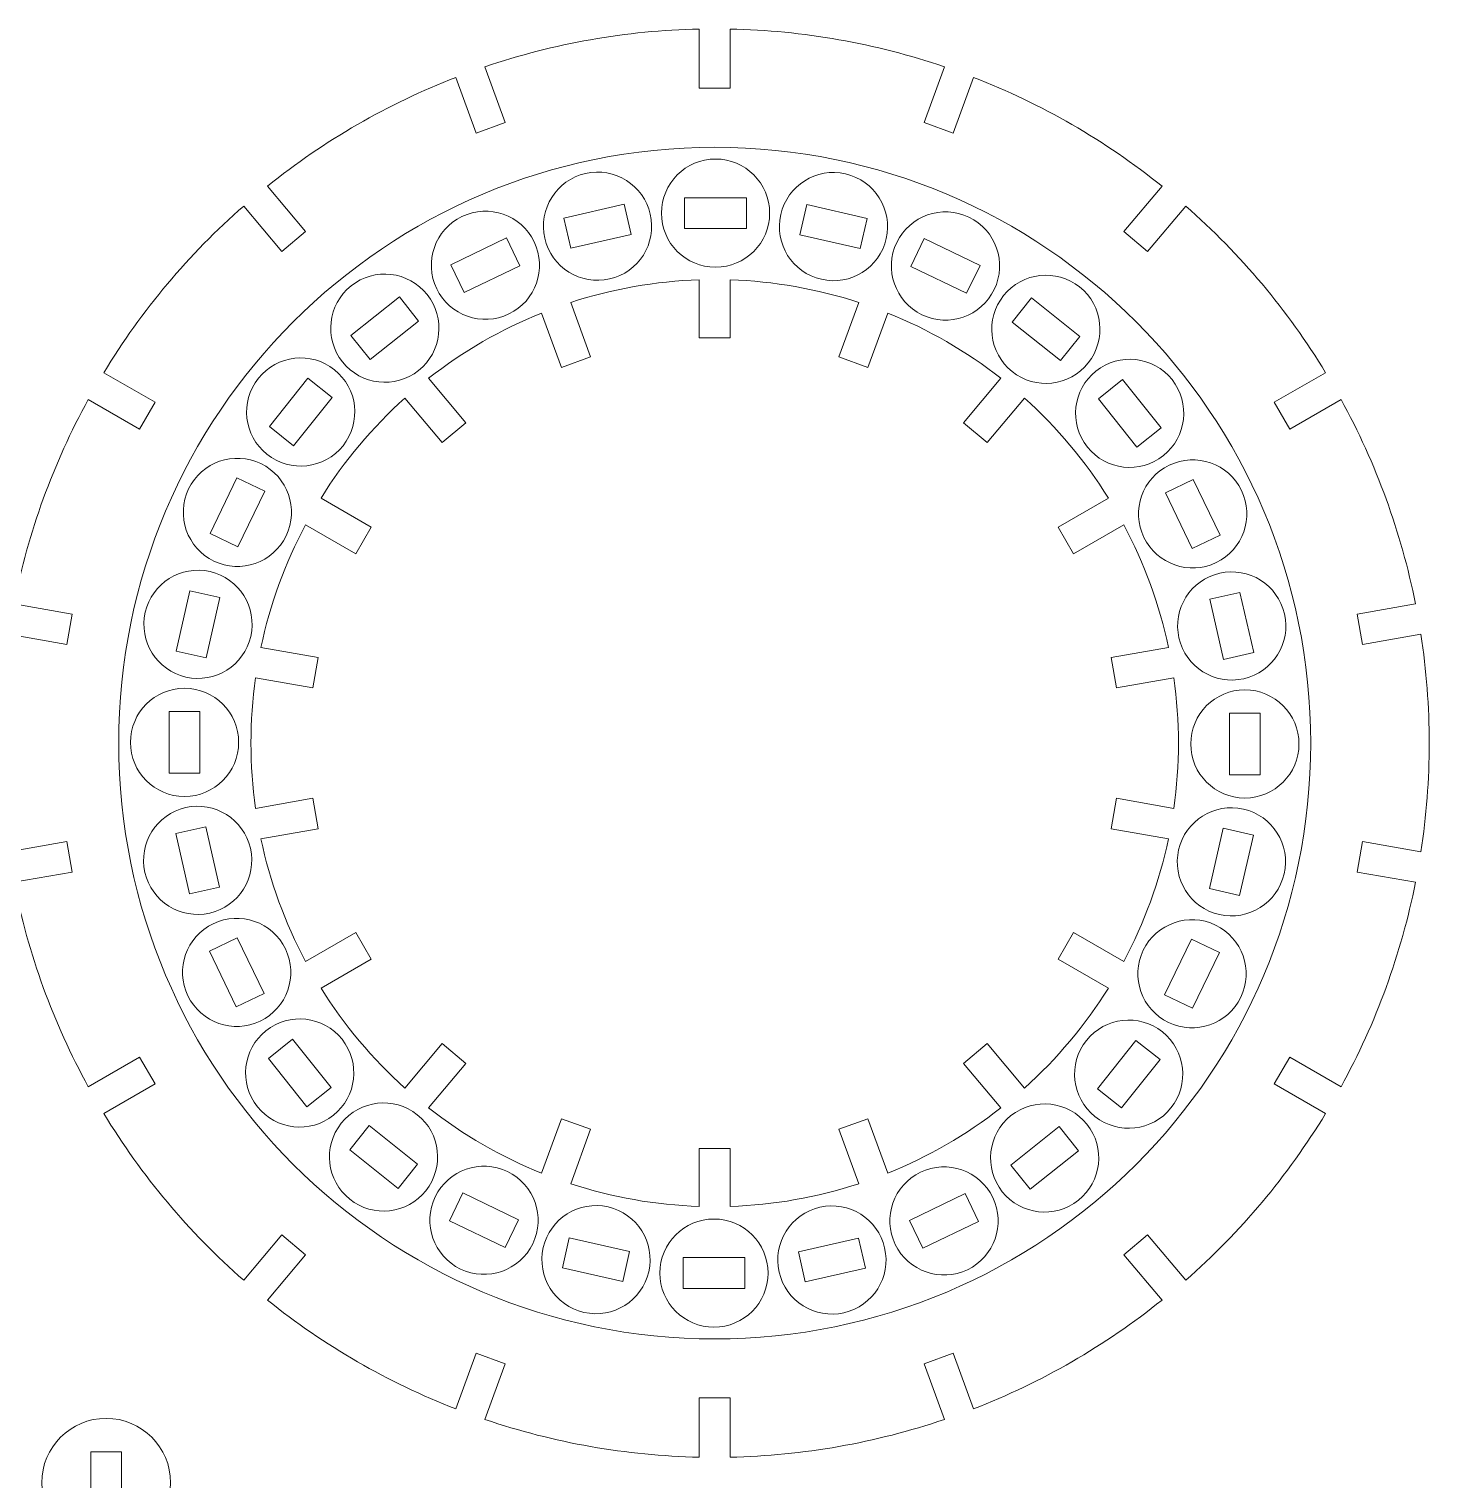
# Model space of a CAD drawing. Header units: millimetres. Extents: x -300 to 301, y -200 to 200.
# Drawn here: x 164.5 to 300.7, y 58.9 to 199.8 of the extents above; entities that cross this region are included whole.
import ezdxf

# ---------------------------------------------------------------- set-up
doc = ezdxf.new("R2010")
doc.units = ezdxf.units.MM
doc.header["$MEASUREMENT"] = 0
doc.layers.add('Camada 1', color=7, linetype='Continuous')

msp = doc.modelspace()

# ---------------------------------------------------------------- linework, layer by layer
at = {"layer": 'Camada 1', "lineweight": 20}
for points, knots in [([(229.5508, 193.9984), (229.5508, 193.9984), (229.5508, 199.75), (229.5508, 199.75), (229.5508, 199.75), (222.4716, 199.5968), (215.4576, 198.36), (208.7529, 196.0828), (208.7529, 196.0828), (208.7529, 196.0828), (210.7201, 190.678), (210.7201, 190.678), (210.7201, 190.678), (210.7201, 190.678), (207.901, 189.6519), (207.901, 189.6519), (207.901, 189.6519), (207.901, 189.6519), (205.9338, 195.0567), (205.9338, 195.0567), (205.9338, 195.0567), (199.3339, 192.4915), (193.1659, 188.9304), (187.6445, 184.4973), (187.6445, 184.4973), (187.6445, 184.4973), (191.3415, 180.0913), (191.3415, 180.0913), (191.3415, 180.0913), (191.3415, 180.0913), (189.0434, 178.163), (189.0434, 178.163), (189.0434, 178.163), (189.0434, 178.163), (185.3463, 182.569), (185.3463, 182.569), (185.3463, 182.569), (180.0218, 177.9012), (175.4438, 172.4453), (171.7715, 166.3911), (171.7715, 166.3911), (171.7715, 166.3911), (176.7525, 163.5153), (176.7525, 163.5153), (176.7525, 163.5153), (176.7525, 163.5153), (175.2525, 160.9172), (175.2525, 160.9172), (175.2525, 160.9172), (175.2525, 160.9172), (170.2715, 163.793), (170.2715, 163.793), (170.2715, 163.793), (166.8645, 157.5856), (164.4286, 150.893), (163.0484, 143.9479), (163.0484, 143.9479), (163.0484, 143.9479), (168.7127, 142.9491), (168.7127, 142.9491), (168.7127, 142.9491), (168.7127, 142.9491), (168.1917, 139.9947), (168.1917, 139.9947), (168.1917, 139.9947), (168.1917, 139.9947), (162.5275, 140.9935), (162.5275, 140.9935), (162.5275, 140.9935), (161.4491, 133.9952), (161.4491, 126.873), (162.5275, 119.8747), (162.5275, 119.8747), (162.5275, 119.8747), (168.1917, 120.8735), (168.1917, 120.8735), (168.1917, 120.8735), (168.1917, 120.8735), (168.7127, 117.9191), (168.7127, 117.9191), (168.7127, 117.9191), (168.7127, 117.9191), (163.0484, 116.9203), (163.0484, 116.9203), (163.0484, 116.9203), (164.4286, 109.9752), (166.8645, 103.2826), (170.2715, 97.0752), (170.2715, 97.0752), (170.2715, 97.0752), (175.2525, 99.951), (175.2525, 99.951), (175.2525, 99.951), (175.2525, 99.951), (176.7525, 97.3529), (176.7525, 97.3529), (176.7525, 97.3529), (176.7525, 97.3529), (171.7715, 94.4771), (171.7715, 94.4771), (171.7715, 94.4771), (175.4438, 88.4229), (180.0218, 82.967), (185.3463, 78.2992), (185.3463, 78.2992), (185.3463, 78.2992), (189.0434, 82.7052), (189.0434, 82.7052), (189.0434, 82.7052), (189.0434, 82.7052), (191.3415, 80.7769), (191.3415, 80.7769), (191.3415, 80.7769), (191.3415, 80.7769), (187.6445, 76.3709), (187.6445, 76.3709), (187.6445, 76.3709), (193.1659, 71.9378), (199.3339, 68.3767), (205.9338, 65.8115), (205.9338, 65.8115), (205.9338, 65.8115), (207.901, 71.2163), (207.901, 71.2163), (207.901, 71.2163), (207.901, 71.2163), (210.7201, 70.1902), (210.7201, 70.1902), (210.7201, 70.1902), (210.7201, 70.1902), (208.7529, 64.7854), (208.7529, 64.7854), (208.7529, 64.7854), (215.4576, 62.5082), (222.4716, 61.2714), (229.5508, 61.1182), (229.5508, 61.1182), (229.5508, 61.1182), (229.5508, 66.8698), (229.5508, 66.8698), (229.5508, 66.8698), (229.5508, 66.8698), (232.5508, 66.8698), (232.5508, 66.8698), (232.5508, 66.8698), (232.5508, 66.8698), (232.5508, 61.1182), (232.5508, 61.1182), (232.5508, 61.1182), (239.63, 61.2714), (246.644, 62.5082), (253.3487, 64.7854), (253.3487, 64.7854), (253.3487, 64.7854), (251.3815, 70.1902), (251.3815, 70.1902), (251.3815, 70.1902), (251.3815, 70.1902), (254.2006, 71.2163), (254.2006, 71.2163), (254.2006, 71.2163), (254.2006, 71.2163), (256.1678, 65.8115), (256.1678, 65.8115), (256.1678, 65.8115), (262.7677, 68.3767), (268.9357, 71.9378), (274.4571, 76.3709), (274.4571, 76.3709), (274.4571, 76.3709), (270.7601, 80.7769), (270.7601, 80.7769), (270.7601, 80.7769), (270.7601, 80.7769), (273.0582, 82.7052), (273.0582, 82.7052), (273.0582, 82.7052), (273.0582, 82.7052), (276.7553, 78.2992), (276.7553, 78.2992), (276.7553, 78.2992), (282.0798, 82.967), (286.6578, 88.4229), (290.3301, 94.4771), (290.3301, 94.4771), (290.3301, 94.4771), (285.3491, 97.3529), (285.3491, 97.3529), (285.3491, 97.3529), (285.3491, 97.3529), (286.8491, 99.951), (286.8491, 99.951), (286.8491, 99.951), (286.8491, 99.951), (291.8301, 97.0752), (291.8301, 97.0752), (291.8301, 97.0752), (295.2371, 103.2826), (297.673, 109.9752), (299.0532, 116.9203), (299.0532, 116.9203), (299.0532, 116.9203), (293.3889, 117.9191), (293.3889, 117.9191), (293.3889, 117.9191), (293.3889, 117.9191), (293.9099, 120.8735), (293.9099, 120.8735), (293.9099, 120.8735), (293.9099, 120.8735), (299.5741, 119.8747), (299.5741, 119.8747), (299.5741, 119.8747), (300.6525, 126.873), (300.6525, 133.9952), (299.5741, 140.9935), (299.5741, 140.9935), (299.5741, 140.9935), (293.9099, 139.9947), (293.9099, 139.9947), (293.9099, 139.9947), (293.9099, 139.9947), (293.3889, 142.9491), (293.3889, 142.9491), (293.3889, 142.9491), (293.3889, 142.9491), (299.0532, 143.9479), (299.0532, 143.9479), (299.0532, 143.9479), (297.673, 150.893), (295.2371, 157.5856), (291.8301, 163.793), (291.8301, 163.793), (291.8301, 163.793), (286.8491, 160.9172), (286.8491, 160.9172), (286.8491, 160.9172), (286.8491, 160.9172), (285.3491, 163.5153), (285.3491, 163.5153), (285.3491, 163.5153), (285.3491, 163.5153), (290.3301, 166.3911), (290.3301, 166.3911), (290.3301, 166.3911), (286.6578, 172.4453), (282.0798, 177.9012), (276.7553, 182.569), (276.7553, 182.569), (276.7553, 182.569), (273.0582, 178.163), (273.0582, 178.163), (273.0582, 178.163), (273.0582, 178.163), (270.7601, 180.0913), (270.7601, 180.0913), (270.7601, 180.0913), (270.7601, 180.0913), (274.4571, 184.4973), (274.4571, 184.4973), (274.4571, 184.4973), (268.9357, 188.9304), (262.7677, 192.4915), (256.1678, 195.0567), (256.1678, 195.0567), (256.1678, 195.0567), (254.2006, 189.6519), (254.2006, 189.6519), (254.2006, 189.6519), (254.2006, 189.6519), (251.3815, 190.678), (251.3815, 190.678), (251.3815, 190.678), (251.3815, 190.678), (253.3487, 196.0828), (253.3487, 196.0828), (253.3487, 196.0828), (246.644, 198.36), (239.63, 199.5968), (232.5508, 199.75), (232.5508, 199.75), (232.5508, 199.75), (232.5508, 193.9984), (232.5508, 193.9984), (232.5508, 193.9984), (232.5508, 193.9984), (229.5508, 193.9984), (229.5508, 193.9984)], [0, 0, 0, 0, 0.01369863, 0.01369863, 0.01369863, 0.01369863, 0.02739726, 0.02739726, 0.02739726, 0.02739726, 0.04109589, 0.04109589, 0.04109589, 0.04109589, 0.05479452, 0.05479452, 0.05479452, 0.05479452, 0.06849315, 0.06849315, 0.06849315, 0.06849315, 0.08219178, 0.08219178, 0.08219178, 0.08219178, 0.09589041, 0.09589041, 0.09589041, 0.09589041, 0.10958904, 0.10958904, 0.10958904, 0.10958904, 0.12328767, 0.12328767, 0.12328767, 0.12328767, 0.1369863, 0.1369863, 0.1369863, 0.1369863, 0.15068493, 0.15068493, 0.15068493, 0.15068493, 0.16438356, 0.16438356, 0.16438356, 0.16438356, 0.17808219, 0.17808219, 0.17808219, 0.17808219, 0.19178082, 0.19178082, 0.19178082, 0.19178082, 0.20547945, 0.20547945, 0.20547945, 0.20547945, 0.21917808, 0.21917808, 0.21917808, 0.21917808, 0.23287671, 0.23287671, 0.23287671, 0.23287671, 0.24657534, 0.24657534, 0.24657534, 0.24657534, 0.26027397, 0.26027397, 0.26027397, 0.26027397, 0.2739726, 0.2739726, 0.2739726, 0.2739726, 0.28767123, 0.28767123, 0.28767123, 0.28767123, 0.30136986, 0.30136986, 0.30136986, 0.30136986, 0.31506849, 0.31506849, 0.31506849, 0.31506849, 0.32876712, 0.32876712, 0.32876712, 0.32876712, 0.34246575, 0.34246575, 0.34246575, 0.34246575, 0.35616438, 0.35616438, 0.35616438, 0.35616438, 0.36986301, 0.36986301, 0.36986301, 0.36986301, 0.38356164, 0.38356164, 0.38356164, 0.38356164, 0.39726027, 0.39726027, 0.39726027, 0.39726027, 0.4109589, 0.4109589, 0.4109589, 0.4109589, 0.42465753, 0.42465753, 0.42465753, 0.42465753, 0.43835616, 0.43835616, 0.43835616, 0.43835616, 0.45205479, 0.45205479, 0.45205479, 0.45205479, 0.46575342, 0.46575342, 0.46575342, 0.46575342, 0.47945205, 0.47945205, 0.47945205, 0.47945205, 0.49315068, 0.49315068, 0.49315068, 0.49315068, 0.50684932, 0.50684932, 0.50684932, 0.50684932, 0.52054795, 0.52054795, 0.52054795, 0.52054795, 0.53424658, 0.53424658, 0.53424658, 0.53424658, 0.54794521, 0.54794521, 0.54794521, 0.54794521, 0.56164384, 0.56164384, 0.56164384, 0.56164384, 0.57534247, 0.57534247, 0.57534247, 0.57534247, 0.5890411, 0.5890411, 0.5890411, 0.5890411, 0.60273973, 0.60273973, 0.60273973, 0.60273973, 0.61643836, 0.61643836, 0.61643836, 0.61643836, 0.63013699, 0.63013699, 0.63013699, 0.63013699, 0.64383562, 0.64383562, 0.64383562, 0.64383562, 0.65753425, 0.65753425, 0.65753425, 0.65753425, 0.67123288, 0.67123288, 0.67123288, 0.67123288, 0.68493151, 0.68493151, 0.68493151, 0.68493151, 0.69863014, 0.69863014, 0.69863014, 0.69863014, 0.71232877, 0.71232877, 0.71232877, 0.71232877, 0.7260274, 0.7260274, 0.7260274, 0.7260274, 0.73972603, 0.73972603, 0.73972603, 0.73972603, 0.75342466, 0.75342466, 0.75342466, 0.75342466, 0.76712329, 0.76712329, 0.76712329, 0.76712329, 0.78082192, 0.78082192, 0.78082192, 0.78082192, 0.79452055, 0.79452055, 0.79452055, 0.79452055, 0.80821918, 0.80821918, 0.80821918, 0.80821918, 0.82191781, 0.82191781, 0.82191781, 0.82191781, 0.83561644, 0.83561644, 0.83561644, 0.83561644, 0.84931507, 0.84931507, 0.84931507, 0.84931507, 0.8630137, 0.8630137, 0.8630137, 0.8630137, 0.87671233, 0.87671233, 0.87671233, 0.87671233, 0.89041096, 0.89041096, 0.89041096, 0.89041096, 0.90410959, 0.90410959, 0.90410959, 0.90410959, 0.91780822, 0.91780822, 0.91780822, 0.91780822, 0.93150685, 0.93150685, 0.93150685, 0.93150685, 0.94520548, 0.94520548, 0.94520548, 0.94520548, 0.95890411, 0.95890411, 0.95890411, 0.95890411, 0.97260274, 0.97260274, 0.97260274, 0.97260274, 1, 1, 1, 1]), ([(173.2187, 130.4343), (173.2188, 162.3741), (199.1112, 188.2663), (231.051, 188.2662), (231.051, 188.2662), (262.9907, 188.2661), (288.883, 162.3738), (288.8829, 130.434), (288.8829, 130.434), (288.8829, 98.4943), (262.9906, 72.602), (231.0505, 72.602), (231.0505, 72.602), (199.1107, 72.6022), (173.2186, 98.4946), (173.2187, 130.4343)], [0, 0, 0, 0, 0.2, 0.2, 0.2, 0.2, 0.4, 0.4, 0.4, 0.4, 0.6, 0.6, 0.6, 0.6, 1, 1, 1, 1]), ([(220.8505, 175.4888), (218.0236, 174.8443), (215.2093, 176.6136), (214.5649, 179.4405), (214.5649, 179.4405), (213.9204, 182.2674), (215.6898, 185.0816), (218.5166, 185.7261), (218.5166, 185.7261), (221.3435, 186.3705), (224.1578, 184.6012), (224.8022, 181.7743), (224.8022, 181.7743), (225.4467, 178.9475), (223.6773, 176.1332), (220.8505, 175.4888)], [0, 0, 0, 0, 0.2, 0.2, 0.2, 0.2, 0.4, 0.4, 0.4, 0.4, 0.6, 0.6, 0.6, 0.6, 1, 1, 1, 1]), ([(231.1313, 176.6289), (228.2319, 176.6296), (225.8818, 178.9808), (225.8825, 181.8802), (225.8825, 181.8802), (225.8833, 184.7796), (228.2344, 187.1296), (231.1338, 187.1289), (231.1338, 187.1289), (234.0332, 187.1282), (236.3833, 184.777), (236.3825, 181.8776), (236.3825, 181.8776), (236.3818, 178.9782), (234.0307, 176.6282), (231.1313, 176.6289)], [0, 0, 0, 0, 0.2, 0.2, 0.2, 0.2, 0.4, 0.4, 0.4, 0.4, 0.6, 0.6, 0.6, 0.6, 1, 1, 1, 1]), ([(241.4081, 175.453), (238.5816, 176.0988), (236.8136, 178.9139), (237.4595, 181.7405), (237.4595, 181.7405), (238.1053, 184.567), (240.9204, 186.335), (243.747, 185.6892), (243.747, 185.6892), (246.5736, 185.0433), (248.3415, 182.2282), (247.6957, 179.4016), (247.6957, 179.4016), (247.0498, 176.5751), (244.2347, 174.8071), (241.4081, 175.453)], [0, 0, 0, 0, 0.2, 0.2, 0.2, 0.2, 0.4, 0.4, 0.4, 0.4, 0.6, 0.6, 0.6, 0.6, 1, 1, 1, 1]), ([(234.1322, 180.3781), (234.1322, 180.3781), (228.1322, 180.3796), (228.1322, 180.3796), (228.1322, 180.3796), (228.1322, 180.3796), (228.1329, 183.3796), (228.1329, 183.3796), (228.1329, 183.3796), (228.1329, 183.3796), (234.1329, 183.3781), (234.1329, 183.3781), (234.1329, 183.3781), (234.1329, 183.3781), (234.1322, 180.3781), (234.1322, 180.3781)], [0, 0, 0, 0, 0.2, 0.2, 0.2, 0.2, 0.4, 0.4, 0.4, 0.4, 0.6, 0.6, 0.6, 0.6, 1, 1, 1, 1]), ([(211.0811, 172.0896), (208.4685, 170.8323), (205.3311, 171.9311), (204.0738, 174.5437), (204.0738, 174.5437), (202.8165, 177.1563), (203.9152, 180.2937), (206.5278, 181.551), (206.5278, 181.551), (209.1405, 182.8083), (212.2779, 181.7095), (213.5352, 179.0969), (213.5352, 179.0969), (214.7925, 176.4843), (213.6937, 173.3469), (211.0811, 172.0896)], [0, 0, 0, 0, 0.2, 0.2, 0.2, 0.2, 0.4, 0.4, 0.4, 0.4, 0.6, 0.6, 0.6, 0.6, 1, 1, 1, 1]), ([(222.9419, 179.8118), (222.9419, 179.8118), (217.092, 178.4781), (217.092, 178.4781), (217.092, 178.4781), (217.092, 178.4781), (216.4252, 181.4031), (216.4252, 181.4031), (216.4252, 181.4031), (216.4252, 181.4031), (222.2751, 182.7367), (222.2751, 182.7367), (222.2751, 182.7367), (222.2751, 182.7367), (222.9419, 179.8118), (222.9419, 179.8118)], [0, 0, 0, 0, 0.2, 0.2, 0.2, 0.2, 0.4, 0.4, 0.4, 0.4, 0.6, 0.6, 0.6, 0.6, 1, 1, 1, 1]), ([(245.1681, 178.4405), (245.1681, 178.4405), (239.3188, 179.777), (239.3188, 179.777), (239.3188, 179.777), (239.3188, 179.777), (239.9871, 182.7016), (239.9871, 182.7016), (239.9871, 182.7016), (239.9871, 182.7016), (245.8363, 181.3651), (245.8363, 181.3651), (245.8363, 181.3651), (245.8363, 181.3651), (245.1681, 178.4405), (245.1681, 178.4405)], [0, 0, 0, 0, 0.2, 0.2, 0.2, 0.2, 0.4, 0.4, 0.4, 0.4, 0.6, 0.6, 0.6, 0.6, 1, 1, 1, 1]), ([(251.1656, 172.0197), (248.5536, 173.2783), (247.4564, 176.4163), (248.715, 179.0283), (248.715, 179.0283), (249.9735, 181.6402), (253.1115, 182.7375), (255.7235, 181.4789), (255.7235, 181.4789), (258.3355, 180.2203), (259.4327, 177.0824), (258.1741, 174.4704), (258.1741, 174.4704), (256.9155, 171.8584), (253.7776, 170.7611), (251.1656, 172.0197)], [0, 0, 0, 0, 0.2, 0.2, 0.2, 0.2, 0.4, 0.4, 0.4, 0.4, 0.6, 0.6, 0.6, 0.6, 1, 1, 1, 1]), ([(212.1582, 176.7696), (212.1582, 176.7696), (206.7517, 174.1678), (206.7517, 174.1678), (206.7517, 174.1678), (206.7517, 174.1678), (205.4507, 176.871), (205.4507, 176.871), (205.4507, 176.871), (205.4507, 176.871), (210.8573, 179.4729), (210.8573, 179.4729), (210.8573, 179.4729), (210.8573, 179.4729), (212.1582, 176.7696), (212.1582, 176.7696)], [0, 0, 0, 0, 0.2, 0.2, 0.2, 0.2, 0.4, 0.4, 0.4, 0.4, 0.6, 0.6, 0.6, 0.6, 1, 1, 1, 1]), ([(255.496, 174.0957), (255.496, 174.0957), (250.0908, 176.7003), (250.0908, 176.7003), (250.0908, 176.7003), (250.0908, 176.7003), (251.3931, 179.4029), (251.3931, 179.4029), (251.3931, 179.4029), (251.3931, 179.4029), (256.7983, 176.7984), (256.7983, 176.7984), (256.7983, 176.7984), (256.7983, 176.7984), (255.496, 174.0957), (255.496, 174.0957)], [0, 0, 0, 0, 0.2, 0.2, 0.2, 0.2, 0.4, 0.4, 0.4, 0.4, 0.6, 0.6, 0.6, 0.6, 1, 1, 1, 1]), ([(202.313, 166.6019), (200.0456, 164.7948), (196.7424, 165.168), (194.9353, 167.4353), (194.9353, 167.4353), (193.1281, 169.7027), (193.5013, 173.0059), (195.7686, 174.813), (195.7686, 174.813), (198.036, 176.6201), (201.3392, 176.247), (203.1463, 173.9796), (203.1463, 173.9796), (204.9534, 171.7123), (204.5803, 168.409), (202.313, 166.6019)], [0, 0, 0, 0, 0.2, 0.2, 0.2, 0.2, 0.4, 0.4, 0.4, 0.4, 0.6, 0.6, 0.6, 0.6, 1, 1, 1, 1]), ([(259.9145, 166.5014), (257.6481, 168.3097), (257.2766, 171.6131), (259.0848, 173.8796), (259.0848, 173.8796), (260.893, 176.146), (264.1964, 176.5175), (266.4629, 174.7093), (266.4629, 174.7093), (268.7294, 172.9011), (269.1009, 169.5976), (267.2926, 167.3312), (267.2926, 167.3312), (265.4844, 165.0647), (262.181, 164.6932), (259.9145, 166.5014)], [0, 0, 0, 0, 0.2, 0.2, 0.2, 0.2, 0.4, 0.4, 0.4, 0.4, 0.6, 0.6, 0.6, 0.6, 1, 1, 1, 1]), ([(203.2905, 95.0171), (206.6298, 92.3997), (210.3225, 90.2677), (214.2589, 88.6845), (214.2589, 88.6845), (214.2589, 88.6845), (216.1853, 93.9771), (216.1853, 93.9771), (216.1853, 93.9771), (216.1853, 93.9771), (219.0043, 92.951), (219.0043, 92.951), (219.0043, 92.951), (219.0043, 92.951), (217.078, 87.6584), (217.078, 87.6584), (217.078, 87.6584), (221.1111, 86.341), (225.3103, 85.6005), (229.5508, 85.4591), (229.5508, 85.4591), (229.5508, 85.4591), (229.5508, 91.0914), (229.5508, 91.0914), (229.5508, 91.0914), (229.5508, 91.0914), (232.5508, 91.0914), (232.5508, 91.0914), (232.5508, 91.0914), (232.5508, 91.0914), (232.5508, 85.4591), (232.5508, 85.4591), (232.5508, 85.4591), (236.7913, 85.6005), (240.9905, 86.341), (245.0236, 87.6584), (245.0236, 87.6584), (245.0236, 87.6584), (243.0973, 92.951), (243.0973, 92.951), (243.0973, 92.951), (243.0973, 92.951), (245.9163, 93.9771), (245.9163, 93.9771), (245.9163, 93.9771), (245.9163, 93.9771), (247.8427, 88.6845), (247.8427, 88.6845), (247.8427, 88.6845), (251.7791, 90.2677), (255.4718, 92.3997), (258.8111, 95.0171), (258.8111, 95.0171), (258.8111, 95.0171), (255.1907, 99.3317), (255.1907, 99.3317), (255.1907, 99.3317), (255.1907, 99.3317), (257.4889, 101.26), (257.4889, 101.26), (257.4889, 101.26), (257.4889, 101.26), (261.1092, 96.9454), (261.1092, 96.9454), (261.1092, 96.9454), (264.2667, 99.7795), (267.0076, 103.0459), (269.2503, 106.6476), (269.2503, 106.6476), (269.2503, 106.6476), (264.3726, 109.4637), (264.3726, 109.4637), (264.3726, 109.4637), (264.3726, 109.4637), (265.8726, 112.0618), (265.8726, 112.0618), (265.8726, 112.0618), (265.8726, 112.0618), (270.7503, 109.2456), (270.7503, 109.2456), (270.7503, 109.2456), (272.7481, 112.9887), (274.2064, 116.9955), (275.082, 121.1471), (275.082, 121.1471), (275.082, 121.1471), (269.5353, 122.1251), (269.5353, 122.1251), (269.5353, 122.1251), (269.5353, 122.1251), (270.0562, 125.0795), (270.0562, 125.0795), (270.0562, 125.0795), (270.0562, 125.0795), (275.603, 124.1015), (275.603, 124.1015), (275.603, 124.1015), (276.2001, 128.3021), (276.2001, 132.5661), (275.603, 136.7667), (275.603, 136.7667), (275.603, 136.7667), (270.0562, 135.7887), (270.0562, 135.7887), (270.0562, 135.7887), (270.0562, 135.7887), (269.5353, 138.7431), (269.5353, 138.7431), (269.5353, 138.7431), (269.5353, 138.7431), (275.082, 139.7211), (275.082, 139.7211), (275.082, 139.7211), (274.2064, 143.8727), (272.7481, 147.8795), (270.7503, 151.6226), (270.7503, 151.6226), (270.7503, 151.6226), (265.8726, 148.8064), (265.8726, 148.8064), (265.8726, 148.8064), (265.8726, 148.8064), (264.3726, 151.4045), (264.3726, 151.4045), (264.3726, 151.4045), (264.3726, 151.4045), (269.2503, 154.2206), (269.2503, 154.2206), (269.2503, 154.2206), (267.0076, 157.8223), (264.2667, 161.0887), (261.1092, 163.9228), (261.1092, 163.9228), (261.1092, 163.9228), (257.4889, 159.6082), (257.4889, 159.6082), (257.4889, 159.6082), (257.4889, 159.6082), (255.1907, 161.5365), (255.1907, 161.5365), (255.1907, 161.5365), (255.1907, 161.5365), (258.8111, 165.8511), (258.8111, 165.8511), (258.8111, 165.8511), (255.4718, 168.4685), (251.7791, 170.6005), (247.8427, 172.1837), (247.8427, 172.1837), (247.8427, 172.1837), (245.9163, 166.8911), (245.9163, 166.8911), (245.9163, 166.8911), (245.9163, 166.8911), (243.0973, 167.9172), (243.0973, 167.9172), (243.0973, 167.9172), (243.0973, 167.9172), (245.0236, 173.2098), (245.0236, 173.2098), (245.0236, 173.2098), (240.9905, 174.5272), (236.7913, 175.2677), (232.5508, 175.4091), (232.5508, 175.4091), (232.5508, 175.4091), (232.5508, 169.7768), (232.5508, 169.7768), (232.5508, 169.7768), (232.5508, 169.7768), (229.5508, 169.7768), (229.5508, 169.7768), (229.5508, 169.7768), (229.5508, 169.7768), (229.5508, 175.4091), (229.5508, 175.4091), (229.5508, 175.4091), (225.3103, 175.2677), (221.1111, 174.5272), (217.078, 173.2098), (217.078, 173.2098), (217.078, 173.2098), (219.0043, 167.9172), (219.0043, 167.9172), (219.0043, 167.9172), (219.0043, 167.9172), (216.1853, 166.8911), (216.1853, 166.8911), (216.1853, 166.8911), (216.1853, 166.8911), (214.2589, 172.1837), (214.2589, 172.1837), (214.2589, 172.1837), (210.3225, 170.6005), (206.6298, 168.4685), (203.2905, 165.8511), (203.2905, 165.8511), (203.2905, 165.8511), (206.9109, 161.5365), (206.9109, 161.5365), (206.9109, 161.5365), (206.9109, 161.5365), (204.6127, 159.6082), (204.6127, 159.6082), (204.6127, 159.6082), (204.6127, 159.6082), (200.9924, 163.9228), (200.9924, 163.9228), (200.9924, 163.9228), (197.8349, 161.0887), (195.094, 157.8223), (192.8513, 154.2206), (192.8513, 154.2206), (192.8513, 154.2206), (197.729, 151.4045), (197.729, 151.4045), (197.729, 151.4045), (197.729, 151.4045), (196.229, 148.8064), (196.229, 148.8064), (196.229, 148.8064), (196.229, 148.8064), (191.3513, 151.6226), (191.3513, 151.6226), (191.3513, 151.6226), (189.3535, 147.8795), (187.8952, 143.8727), (187.0196, 139.7211), (187.0196, 139.7211), (187.0196, 139.7211), (192.5663, 138.7431), (192.5663, 138.7431), (192.5663, 138.7431), (192.5663, 138.7431), (192.0454, 135.7887), (192.0454, 135.7887), (192.0454, 135.7887), (192.0454, 135.7887), (186.4986, 136.7667), (186.4986, 136.7667), (186.4986, 136.7667), (185.9015, 132.5661), (185.9015, 128.3021), (186.4986, 124.1015), (186.4986, 124.1015), (186.4986, 124.1015), (192.0454, 125.0795), (192.0454, 125.0795), (192.0454, 125.0795), (192.0454, 125.0795), (192.5663, 122.1251), (192.5663, 122.1251), (192.5663, 122.1251), (192.5663, 122.1251), (187.0196, 121.1471), (187.0196, 121.1471), (187.0196, 121.1471), (187.8952, 116.9955), (189.3535, 112.9887), (191.3513, 109.2456), (191.3513, 109.2456), (191.3513, 109.2456), (196.229, 112.0618), (196.229, 112.0618), (196.229, 112.0618), (196.229, 112.0618), (197.729, 109.4637), (197.729, 109.4637), (197.729, 109.4637), (197.729, 109.4637), (192.8513, 106.6476), (192.8513, 106.6476), (192.8513, 106.6476), (195.094, 103.0459), (197.8349, 99.7795), (200.9924, 96.9454), (200.9924, 96.9454), (200.9924, 96.9454), (204.6127, 101.26), (204.6127, 101.26), (204.6127, 101.26), (204.6127, 101.26), (206.9109, 99.3317), (206.9109, 99.3317), (206.9109, 99.3317), (206.9109, 99.3317), (203.2905, 95.0171), (203.2905, 95.0171)], [0, 0, 0, 0, 0.01369863, 0.01369863, 0.01369863, 0.01369863, 0.02739726, 0.02739726, 0.02739726, 0.02739726, 0.04109589, 0.04109589, 0.04109589, 0.04109589, 0.05479452, 0.05479452, 0.05479452, 0.05479452, 0.06849315, 0.06849315, 0.06849315, 0.06849315, 0.08219178, 0.08219178, 0.08219178, 0.08219178, 0.09589041, 0.09589041, 0.09589041, 0.09589041, 0.10958904, 0.10958904, 0.10958904, 0.10958904, 0.12328767, 0.12328767, 0.12328767, 0.12328767, 0.1369863, 0.1369863, 0.1369863, 0.1369863, 0.15068493, 0.15068493, 0.15068493, 0.15068493, 0.16438356, 0.16438356, 0.16438356, 0.16438356, 0.17808219, 0.17808219, 0.17808219, 0.17808219, 0.19178082, 0.19178082, 0.19178082, 0.19178082, 0.20547945, 0.20547945, 0.20547945, 0.20547945, 0.21917808, 0.21917808, 0.21917808, 0.21917808, 0.23287671, 0.23287671, 0.23287671, 0.23287671, 0.24657534, 0.24657534, 0.24657534, 0.24657534, 0.26027397, 0.26027397, 0.26027397, 0.26027397, 0.2739726, 0.2739726, 0.2739726, 0.2739726, 0.28767123, 0.28767123, 0.28767123, 0.28767123, 0.30136986, 0.30136986, 0.30136986, 0.30136986, 0.31506849, 0.31506849, 0.31506849, 0.31506849, 0.32876712, 0.32876712, 0.32876712, 0.32876712, 0.34246575, 0.34246575, 0.34246575, 0.34246575, 0.35616438, 0.35616438, 0.35616438, 0.35616438, 0.36986301, 0.36986301, 0.36986301, 0.36986301, 0.38356164, 0.38356164, 0.38356164, 0.38356164, 0.39726027, 0.39726027, 0.39726027, 0.39726027, 0.4109589, 0.4109589, 0.4109589, 0.4109589, 0.42465753, 0.42465753, 0.42465753, 0.42465753, 0.43835616, 0.43835616, 0.43835616, 0.43835616, 0.45205479, 0.45205479, 0.45205479, 0.45205479, 0.46575342, 0.46575342, 0.46575342, 0.46575342, 0.47945205, 0.47945205, 0.47945205, 0.47945205, 0.49315068, 0.49315068, 0.49315068, 0.49315068, 0.50684932, 0.50684932, 0.50684932, 0.50684932, 0.52054795, 0.52054795, 0.52054795, 0.52054795, 0.53424658, 0.53424658, 0.53424658, 0.53424658, 0.54794521, 0.54794521, 0.54794521, 0.54794521, 0.56164384, 0.56164384, 0.56164384, 0.56164384, 0.57534247, 0.57534247, 0.57534247, 0.57534247, 0.5890411, 0.5890411, 0.5890411, 0.5890411, 0.60273973, 0.60273973, 0.60273973, 0.60273973, 0.61643836, 0.61643836, 0.61643836, 0.61643836, 0.63013699, 0.63013699, 0.63013699, 0.63013699, 0.64383562, 0.64383562, 0.64383562, 0.64383562, 0.65753425, 0.65753425, 0.65753425, 0.65753425, 0.67123288, 0.67123288, 0.67123288, 0.67123288, 0.68493151, 0.68493151, 0.68493151, 0.68493151, 0.69863014, 0.69863014, 0.69863014, 0.69863014, 0.71232877, 0.71232877, 0.71232877, 0.71232877, 0.7260274, 0.7260274, 0.7260274, 0.7260274, 0.73972603, 0.73972603, 0.73972603, 0.73972603, 0.75342466, 0.75342466, 0.75342466, 0.75342466, 0.76712329, 0.76712329, 0.76712329, 0.76712329, 0.78082192, 0.78082192, 0.78082192, 0.78082192, 0.79452055, 0.79452055, 0.79452055, 0.79452055, 0.80821918, 0.80821918, 0.80821918, 0.80821918, 0.82191781, 0.82191781, 0.82191781, 0.82191781, 0.83561644, 0.83561644, 0.83561644, 0.83561644, 0.84931507, 0.84931507, 0.84931507, 0.84931507, 0.8630137, 0.8630137, 0.8630137, 0.8630137, 0.87671233, 0.87671233, 0.87671233, 0.87671233, 0.89041096, 0.89041096, 0.89041096, 0.89041096, 0.90410959, 0.90410959, 0.90410959, 0.90410959, 0.91780822, 0.91780822, 0.91780822, 0.91780822, 0.93150685, 0.93150685, 0.93150685, 0.93150685, 0.94520548, 0.94520548, 0.94520548, 0.94520548, 0.95890411, 0.95890411, 0.95890411, 0.95890411, 0.97260274, 0.97260274, 0.97260274, 0.97260274, 1, 1, 1, 1]), ([(202.3217, 171.4043), (202.3217, 171.4043), (197.6297, 167.6647), (197.6297, 167.6647), (197.6297, 167.6647), (197.6297, 167.6647), (195.7599, 170.0107), (195.7599, 170.0107), (195.7599, 170.0107), (195.7599, 170.0107), (200.4519, 173.7503), (200.4519, 173.7503), (200.4519, 173.7503), (200.4519, 173.7503), (202.3217, 171.4043), (202.3217, 171.4043)], [0, 0, 0, 0, 0.2, 0.2, 0.2, 0.2, 0.4, 0.4, 0.4, 0.4, 0.6, 0.6, 0.6, 0.6, 1, 1, 1, 1]), ([(264.5983, 167.5619), (264.5983, 167.5619), (259.9081, 171.3038), (259.9081, 171.3038), (259.9081, 171.3038), (259.9081, 171.3038), (261.7791, 173.6489), (261.7791, 173.6489), (261.7791, 173.6489), (261.7791, 173.6489), (266.4693, 169.907), (266.4693, 169.907), (266.4693, 169.907), (266.4693, 169.907), (264.5983, 167.5619), (264.5983, 167.5619)], [0, 0, 0, 0, 0.2, 0.2, 0.2, 0.2, 0.4, 0.4, 0.4, 0.4, 0.6, 0.6, 0.6, 0.6, 1, 1, 1, 1]), ([(194.9857, 159.3008), (193.1773, 157.0345), (189.8738, 156.6633), (187.6075, 158.4717), (187.6075, 158.4717), (185.3412, 160.2801), (184.97, 163.5836), (186.7784, 165.8499), (186.7784, 165.8499), (188.5868, 168.1162), (191.8903, 168.4874), (194.1566, 166.679), (194.1566, 166.679), (196.4229, 164.8706), (196.7941, 161.5671), (194.9857, 159.3008)], [0, 0, 0, 0, 0.2, 0.2, 0.2, 0.2, 0.4, 0.4, 0.4, 0.4, 0.6, 0.6, 0.6, 0.6, 1, 1, 1, 1]), ([(267.2163, 159.1746), (265.409, 161.4418), (265.7819, 164.7451), (268.0491, 166.5524), (268.0491, 166.5524), (270.3163, 168.3597), (273.6196, 167.9868), (275.4269, 165.7196), (275.4269, 165.7196), (277.2341, 163.4524), (276.8613, 160.1491), (274.5941, 158.3418), (274.5941, 158.3418), (272.3269, 156.5345), (269.0236, 156.9074), (267.2163, 159.1746)], [0, 0, 0, 0, 0.2, 0.2, 0.2, 0.2, 0.4, 0.4, 0.4, 0.4, 0.6, 0.6, 0.6, 0.6, 1, 1, 1, 1]), ([(193.9257, 163.9847), (193.9257, 163.9847), (190.1834, 159.2948), (190.1834, 159.2948), (190.1834, 159.2948), (190.1834, 159.2948), (187.8384, 161.166), (187.8384, 161.166), (187.8384, 161.166), (187.8384, 161.166), (191.5807, 165.8559), (191.5807, 165.8559), (191.5807, 165.8559), (191.5807, 165.8559), (193.9257, 163.9847), (193.9257, 163.9847)], [0, 0, 0, 0, 0.2, 0.2, 0.2, 0.2, 0.4, 0.4, 0.4, 0.4, 0.6, 0.6, 0.6, 0.6, 1, 1, 1, 1]), ([(272.0187, 159.1662), (272.0187, 159.1662), (268.2786, 163.858), (268.2786, 163.858), (268.2786, 163.858), (268.2786, 163.858), (270.6245, 165.728), (270.6245, 165.728), (270.6245, 165.728), (270.6245, 165.728), (274.3645, 161.0362), (274.3645, 161.0362), (274.3645, 161.0362), (274.3645, 161.0362), (272.0187, 159.1662), (272.0187, 159.1662)], [0, 0, 0, 0, 0.2, 0.2, 0.2, 0.2, 0.4, 0.4, 0.4, 0.4, 0.6, 0.6, 0.6, 0.6, 1, 1, 1, 1]), ([(189.4667, 150.5524), (188.2079, 147.9405), (185.0699, 146.8435), (182.458, 148.1023), (182.458, 148.1023), (179.8461, 149.3611), (178.7491, 152.4991), (180.0079, 155.111), (180.0079, 155.111), (181.2667, 157.7229), (184.4048, 158.8199), (187.0167, 157.5611), (187.0167, 157.5611), (189.6285, 156.3023), (190.7255, 153.1643), (189.4667, 150.5524)], [0, 0, 0, 0, 0.2, 0.2, 0.2, 0.2, 0.4, 0.4, 0.4, 0.4, 0.6, 0.6, 0.6, 0.6, 1, 1, 1, 1]), ([(272.7047, 150.4069), (271.4472, 153.0194), (272.5457, 156.1569), (275.1582, 157.4144), (275.1582, 157.4144), (277.7707, 158.6719), (280.9082, 157.5734), (282.1657, 154.9609), (282.1657, 154.9609), (283.4233, 152.3484), (282.3247, 149.2109), (279.7122, 147.9534), (279.7122, 147.9534), (277.0997, 146.6959), (273.9622, 147.7944), (272.7047, 150.4069)], [0, 0, 0, 0, 0.2, 0.2, 0.2, 0.2, 0.4, 0.4, 0.4, 0.4, 0.6, 0.6, 0.6, 0.6, 1, 1, 1, 1]), ([(187.391, 154.883), (187.391, 154.883), (184.7861, 149.478), (184.7861, 149.478), (184.7861, 149.478), (184.7861, 149.478), (182.0836, 150.7804), (182.0836, 150.7804), (182.0836, 150.7804), (182.0836, 150.7804), (184.6885, 156.1854), (184.6885, 156.1854), (184.6885, 156.1854), (184.6885, 156.1854), (187.391, 154.883), (187.391, 154.883)], [0, 0, 0, 0, 0.2, 0.2, 0.2, 0.2, 0.4, 0.4, 0.4, 0.4, 0.6, 0.6, 0.6, 0.6, 1, 1, 1, 1]), ([(277.3848, 149.3302), (277.3848, 149.3302), (274.7825, 154.7365), (274.7825, 154.7365), (274.7825, 154.7365), (274.7825, 154.7365), (277.4857, 156.0376), (277.4857, 156.0376), (277.4857, 156.0376), (277.4857, 156.0376), (280.088, 150.6313), (280.088, 150.6313), (280.088, 150.6313), (280.088, 150.6313), (277.3848, 149.3302), (277.3848, 149.3302)], [0, 0, 0, 0, 0.2, 0.2, 0.2, 0.2, 0.4, 0.4, 0.4, 0.4, 0.6, 0.6, 0.6, 0.6, 1, 1, 1, 1]), ([(186.0327, 140.7952), (185.3866, 137.9687), (182.5713, 136.201), (179.7448, 136.8471), (179.7448, 136.8471), (176.9183, 137.4931), (175.1506, 140.3084), (175.7967, 143.1349), (175.7967, 143.1349), (176.4428, 145.9614), (179.258, 147.7291), (182.0845, 147.0831), (182.0845, 147.0831), (184.911, 146.437), (186.6788, 143.6217), (186.0327, 140.7952)], [0, 0, 0, 0, 0.2, 0.2, 0.2, 0.2, 0.4, 0.4, 0.4, 0.4, 0.6, 0.6, 0.6, 0.6, 1, 1, 1, 1]), ([(276.1046, 140.6378), (275.46, 143.4646), (277.2291, 146.279), (280.0559, 146.9237), (280.0559, 146.9237), (282.8827, 147.5684), (285.6971, 145.7993), (286.3418, 142.9724), (286.3418, 142.9724), (286.9865, 140.1456), (285.2174, 137.3312), (282.3905, 136.6865), (282.3905, 136.6865), (279.5637, 136.0418), (276.7493, 137.811), (276.1046, 140.6378)], [0, 0, 0, 0, 0.2, 0.2, 0.2, 0.2, 0.4, 0.4, 0.4, 0.4, 0.6, 0.6, 0.6, 0.6, 1, 1, 1, 1]), ([(183.0455, 144.5554), (183.0455, 144.5554), (181.7085, 138.7062), (181.7085, 138.7062), (181.7085, 138.7062), (181.7085, 138.7062), (178.7839, 139.3747), (178.7839, 139.3747), (178.7839, 139.3747), (178.7839, 139.3747), (180.1209, 145.2239), (180.1209, 145.2239), (180.1209, 145.2239), (180.1209, 145.2239), (183.0455, 144.5554), (183.0455, 144.5554)], [0, 0, 0, 0, 0.2, 0.2, 0.2, 0.2, 0.4, 0.4, 0.4, 0.4, 0.6, 0.6, 0.6, 0.6, 1, 1, 1, 1]), ([(280.4278, 138.5467), (280.4278, 138.5467), (279.0937, 144.3965), (279.0937, 144.3965), (279.0937, 144.3965), (279.0937, 144.3965), (282.0186, 145.0635), (282.0186, 145.0635), (282.0186, 145.0635), (282.0186, 145.0635), (283.3527, 139.2137), (283.3527, 139.2137), (283.3527, 139.2137), (283.3527, 139.2137), (280.4278, 138.5467), (280.4278, 138.5467)], [0, 0, 0, 0, 0.2, 0.2, 0.2, 0.2, 0.4, 0.4, 0.4, 0.4, 0.6, 0.6, 0.6, 0.6, 1, 1, 1, 1]), ([(184.8558, 130.5034), (184.8558, 127.604), (182.5052, 125.2534), (179.6058, 125.2534), (179.6058, 125.2534), (176.7064, 125.2534), (174.3558, 127.604), (174.3558, 130.5034), (174.3558, 130.5034), (174.3558, 133.4028), (176.7064, 135.7534), (179.6058, 135.7534), (179.6058, 135.7534), (182.5052, 135.7534), (184.8558, 133.4028), (184.8558, 130.5034)], [0, 0, 0, 0, 0.2, 0.2, 0.2, 0.2, 0.4, 0.4, 0.4, 0.4, 0.6, 0.6, 0.6, 0.6, 1, 1, 1, 1]), ([(277.2456, 130.357), (277.2461, 133.2564), (279.5971, 135.6067), (282.4965, 135.6062), (282.4965, 135.6062), (285.3959, 135.6057), (287.7461, 133.2547), (287.7456, 130.3553), (287.7456, 130.3553), (287.7451, 127.4559), (285.3941, 125.1057), (282.4947, 125.1062), (282.4947, 125.1062), (279.5953, 125.1067), (277.2451, 127.4576), (277.2456, 130.357)], [0, 0, 0, 0, 0.2, 0.2, 0.2, 0.2, 0.4, 0.4, 0.4, 0.4, 0.6, 0.6, 0.6, 0.6, 1, 1, 1, 1]), ([(181.1058, 133.5034), (181.1058, 133.5034), (181.1058, 127.5034), (181.1058, 127.5034), (181.1058, 127.5034), (181.1058, 127.5034), (178.1058, 127.5034), (178.1058, 127.5034), (178.1058, 127.5034), (178.1058, 127.5034), (178.1058, 133.5034), (178.1058, 133.5034), (178.1058, 133.5034), (178.1058, 133.5034), (181.1058, 133.5034), (181.1058, 133.5034)], [0, 0, 0, 0, 0.2, 0.2, 0.2, 0.2, 0.4, 0.4, 0.4, 0.4, 0.6, 0.6, 0.6, 0.6, 1, 1, 1, 1]), ([(280.9951, 127.3564), (280.9951, 127.3564), (280.9961, 133.3564), (280.9961, 133.3564), (280.9961, 133.3564), (280.9961, 133.3564), (283.9961, 133.3559), (283.9961, 133.3559), (283.9961, 133.3559), (283.9961, 133.3559), (283.9951, 127.3559), (283.9951, 127.3559), (283.9951, 127.3559), (283.9951, 127.3559), (280.9951, 127.3564), (280.9951, 127.3564)], [0, 0, 0, 0, 0.2, 0.2, 0.2, 0.2, 0.4, 0.4, 0.4, 0.4, 0.6, 0.6, 0.6, 0.6, 1, 1, 1, 1]), ([(185.9985, 120.2228), (186.6436, 117.3961), (184.875, 114.5814), (182.0483, 113.9363), (182.0483, 113.9363), (179.2215, 113.2911), (176.4068, 115.0598), (175.7617, 117.8865), (175.7617, 117.8865), (175.1166, 120.7132), (176.8852, 123.5279), (179.7119, 124.173), (179.7119, 124.173), (182.5386, 124.8182), (185.3533, 123.0495), (185.9985, 120.2228)], [0, 0, 0, 0, 0.2, 0.2, 0.2, 0.2, 0.4, 0.4, 0.4, 0.4, 0.6, 0.6, 0.6, 0.6, 1, 1, 1, 1]), ([(276.0704, 120.0802), (276.716, 122.9068), (279.531, 124.675), (282.3576, 124.0293), (282.3576, 124.0293), (285.1842, 123.3837), (286.9524, 120.5687), (286.3068, 117.7421), (286.3068, 117.7421), (285.6612, 114.9155), (282.8462, 113.1473), (280.0196, 113.793), (280.0196, 113.793), (277.193, 114.4386), (275.4248, 117.2536), (276.0704, 120.0802)], [0, 0, 0, 0, 0.2, 0.2, 0.2, 0.2, 0.4, 0.4, 0.4, 0.4, 0.6, 0.6, 0.6, 0.6, 1, 1, 1, 1]), ([(181.6749, 122.3132), (181.6749, 122.3132), (183.01, 116.4636), (183.01, 116.4636), (183.01, 116.4636), (183.01, 116.4636), (180.0852, 115.7961), (180.0852, 115.7961), (180.0852, 115.7961), (180.0852, 115.7961), (178.7502, 121.6457), (178.7502, 121.6457), (178.7502, 121.6457), (178.7502, 121.6457), (181.6749, 122.3132), (181.6749, 122.3132)], [0, 0, 0, 0, 0.2, 0.2, 0.2, 0.2, 0.4, 0.4, 0.4, 0.4, 0.6, 0.6, 0.6, 0.6, 1, 1, 1, 1]), ([(279.0582, 116.3205), (279.0582, 116.3205), (280.3942, 122.1698), (280.3942, 122.1698), (280.3942, 122.1698), (280.3942, 122.1698), (283.3189, 121.5018), (283.3189, 121.5018), (283.3189, 121.5018), (283.3189, 121.5018), (281.9829, 115.6525), (281.9829, 115.6525), (281.9829, 115.6525), (281.9829, 115.6525), (279.0582, 116.3205), (279.0582, 116.3205)], [0, 0, 0, 0, 0.2, 0.2, 0.2, 0.2, 0.4, 0.4, 0.4, 0.4, 0.6, 0.6, 0.6, 0.6, 1, 1, 1, 1]), ([(189.4, 110.4543), (190.6579, 107.842), (189.5599, 104.7043), (186.9476, 103.4464), (186.9476, 103.4464), (184.3353, 102.1884), (181.1977, 103.2864), (179.9397, 105.8987), (179.9397, 105.8987), (178.6818, 108.511), (179.7798, 111.6487), (182.3921, 112.9066), (182.3921, 112.9066), (185.0044, 114.1646), (188.1421, 113.0666), (189.4, 110.4543)], [0, 0, 0, 0, 0.2, 0.2, 0.2, 0.2, 0.4, 0.4, 0.4, 0.4, 0.6, 0.6, 0.6, 0.6, 1, 1, 1, 1]), ([(272.638, 110.3226), (273.8964, 112.9347), (277.0342, 114.0322), (279.6463, 112.7738), (279.6463, 112.7738), (282.2584, 111.5155), (283.3559, 108.3776), (282.0975, 105.7655), (282.0975, 105.7655), (280.8391, 103.1534), (277.7013, 102.0559), (275.0892, 103.3143), (275.0892, 103.3143), (272.4771, 104.5727), (271.3796, 107.7105), (272.638, 110.3226)], [0, 0, 0, 0, 0.2, 0.2, 0.2, 0.2, 0.4, 0.4, 0.4, 0.4, 0.6, 0.6, 0.6, 0.6, 1, 1, 1, 1]), ([(184.7197, 111.5302), (184.7197, 111.5302), (187.3229, 106.1244), (187.3229, 106.1244), (187.3229, 106.1244), (187.3229, 106.1244), (184.62, 104.8228), (184.62, 104.8228), (184.62, 104.8228), (184.62, 104.8228), (182.0168, 110.2286), (182.0168, 110.2286), (182.0168, 110.2286), (182.0168, 110.2286), (184.7197, 111.5302), (184.7197, 111.5302)], [0, 0, 0, 0, 0.2, 0.2, 0.2, 0.2, 0.4, 0.4, 0.4, 0.4, 0.6, 0.6, 0.6, 0.6, 1, 1, 1, 1]), ([(274.7144, 105.9924), (274.7144, 105.9924), (277.3184, 111.3978), (277.3184, 111.3978), (277.3184, 111.3978), (277.3184, 111.3978), (280.0211, 110.0958), (280.0211, 110.0958), (280.0211, 110.0958), (280.0211, 110.0958), (277.4171, 104.6903), (277.4171, 104.6903), (277.4171, 104.6903), (277.4171, 104.6903), (274.7144, 105.9924), (274.7144, 105.9924)], [0, 0, 0, 0, 0.2, 0.2, 0.2, 0.2, 0.4, 0.4, 0.4, 0.4, 0.6, 0.6, 0.6, 0.6, 1, 1, 1, 1]), ([(194.8899, 101.6875), (196.6975, 99.4206), (196.3252, 96.1172), (194.0583, 94.3096), (194.0583, 94.3096), (191.7914, 92.5019), (188.4881, 92.8742), (186.6804, 95.1411), (186.6804, 95.1411), (184.8727, 97.408), (185.2451, 100.7114), (187.512, 102.519), (187.512, 102.519), (189.7789, 104.3267), (193.0822, 103.9544), (194.8899, 101.6875)], [0, 0, 0, 0, 0.2, 0.2, 0.2, 0.2, 0.4, 0.4, 0.4, 0.4, 0.6, 0.6, 0.6, 0.6, 1, 1, 1, 1]), ([(267.1204, 101.5732), (268.9285, 103.8398), (272.2318, 104.2116), (274.4985, 102.4036), (274.4985, 102.4036), (276.7651, 100.5955), (277.1368, 97.2921), (275.3288, 95.0255), (275.3288, 95.0255), (273.5208, 92.7589), (270.2174, 92.3872), (267.9508, 94.1952), (267.9508, 94.1952), (265.6841, 96.0032), (265.3124, 99.3066), (267.1204, 101.5732)], [0, 0, 0, 0, 0.2, 0.2, 0.2, 0.2, 0.4, 0.4, 0.4, 0.4, 0.6, 0.6, 0.6, 0.6, 1, 1, 1, 1]), ([(190.0875, 101.6951), (190.0875, 101.6951), (193.8283, 97.0039), (193.8283, 97.0039), (193.8283, 97.0039), (193.8283, 97.0039), (191.4827, 95.1336), (191.4827, 95.1336), (191.4827, 95.1336), (191.4827, 95.1336), (187.742, 99.8247), (187.742, 99.8247), (187.742, 99.8247), (187.742, 99.8247), (190.0875, 101.6951), (190.0875, 101.6951)], [0, 0, 0, 0, 0.2, 0.2, 0.2, 0.2, 0.4, 0.4, 0.4, 0.4, 0.6, 0.6, 0.6, 0.6, 1, 1, 1, 1]), ([(268.1812, 96.8895), (268.1812, 96.8895), (271.9228, 101.58), (271.9228, 101.58), (271.9228, 101.58), (271.9228, 101.58), (274.268, 99.7092), (274.268, 99.7092), (274.268, 99.7092), (274.268, 99.7092), (270.5265, 95.0187), (270.5265, 95.0187), (270.5265, 95.0187), (270.5265, 95.0187), (268.1812, 96.8895), (268.1812, 96.8895)], [0, 0, 0, 0, 0.2, 0.2, 0.2, 0.2, 0.4, 0.4, 0.4, 0.4, 0.6, 0.6, 0.6, 0.6, 1, 1, 1, 1]), ([(202.1928, 94.362), (204.4596, 92.5542), (204.8316, 89.2508), (203.0237, 86.984), (203.0237, 86.984), (201.2159, 84.7173), (197.9125, 84.3452), (195.6458, 86.1531), (195.6458, 86.1531), (193.379, 87.9609), (193.007, 91.2643), (194.8148, 93.5311), (194.8148, 93.5311), (196.6227, 95.7978), (199.926, 96.1699), (202.1928, 94.362)], [0, 0, 0, 0, 0.2, 0.2, 0.2, 0.2, 0.4, 0.4, 0.4, 0.4, 0.6, 0.6, 0.6, 0.6, 1, 1, 1, 1]), ([(259.7943, 94.2709), (262.0614, 96.0784), (265.3647, 95.7058), (267.1722, 93.4387), (267.1722, 93.4387), (268.9797, 91.1717), (268.6071, 87.8684), (266.34, 86.0609), (266.34, 86.0609), (264.073, 84.2534), (260.7697, 84.626), (258.9622, 86.8931), (258.9622, 86.8931), (257.1547, 89.1601), (257.5273, 92.4634), (259.7943, 94.2709)], [0, 0, 0, 0, 0.2, 0.2, 0.2, 0.2, 0.4, 0.4, 0.4, 0.4, 0.6, 0.6, 0.6, 0.6, 1, 1, 1, 1]), ([(197.5092, 93.3008), (197.5092, 93.3008), (202.2, 89.5597), (202.2, 89.5597), (202.2, 89.5597), (202.2, 89.5597), (200.3294, 87.2143), (200.3294, 87.2143), (200.3294, 87.2143), (200.3294, 87.2143), (195.6386, 90.9554), (195.6386, 90.9554), (195.6386, 90.9554), (195.6386, 90.9554), (197.5092, 93.3008), (197.5092, 93.3008)], [0, 0, 0, 0, 0.2, 0.2, 0.2, 0.2, 0.4, 0.4, 0.4, 0.4, 0.6, 0.6, 0.6, 0.6, 1, 1, 1, 1]), ([(259.7864, 89.4686), (259.7864, 89.4686), (264.4778, 93.209), (264.4778, 93.209), (264.4778, 93.209), (264.4778, 93.209), (266.348, 90.8632), (266.348, 90.8632), (266.348, 90.8632), (266.348, 90.8632), (261.6566, 87.1229), (261.6566, 87.1229), (261.6566, 87.1229), (261.6566, 87.1229), (259.7864, 89.4686), (259.7864, 89.4686)], [0, 0, 0, 0, 0.2, 0.2, 0.2, 0.2, 0.4, 0.4, 0.4, 0.4, 0.6, 0.6, 0.6, 0.6, 1, 1, 1, 1]), ([(210.9426, 88.8452), (213.5548, 87.587), (214.6526, 84.4492), (213.3944, 81.837), (213.3944, 81.837), (212.1363, 79.2249), (208.9985, 78.1271), (206.3863, 79.3853), (206.3863, 79.3853), (203.7741, 80.6434), (202.6764, 83.7812), (203.9345, 86.3934), (203.9345, 86.3934), (205.1927, 89.0056), (208.3304, 90.1033), (210.9426, 88.8452)], [0, 0, 0, 0, 0.2, 0.2, 0.2, 0.2, 0.4, 0.4, 0.4, 0.4, 0.6, 0.6, 0.6, 0.6, 1, 1, 1, 1]), ([(251.0271, 88.7818), (253.6395, 90.0395), (256.7771, 88.9412), (258.0348, 86.3288), (258.0348, 86.3288), (259.2925, 83.7164), (258.1943, 80.5788), (255.5819, 79.3211), (255.5819, 79.3211), (252.9695, 78.0634), (249.8319, 79.1616), (248.5742, 81.774), (248.5742, 81.774), (247.3164, 84.3864), (248.4147, 87.524), (251.0271, 88.7818)], [0, 0, 0, 0, 0.2, 0.2, 0.2, 0.2, 0.4, 0.4, 0.4, 0.4, 0.6, 0.6, 0.6, 0.6, 1, 1, 1, 1]), ([(206.6125, 86.7684), (206.6125, 86.7684), (212.0182, 84.1648), (212.0182, 84.1648), (212.0182, 84.1648), (212.0182, 84.1648), (210.7164, 81.462), (210.7164, 81.462), (210.7164, 81.462), (210.7164, 81.462), (205.3107, 84.0656), (205.3107, 84.0656), (205.3107, 84.0656), (205.3107, 84.0656), (206.6125, 86.7684), (206.6125, 86.7684)], [0, 0, 0, 0, 0.2, 0.2, 0.2, 0.2, 0.4, 0.4, 0.4, 0.4, 0.6, 0.6, 0.6, 0.6, 1, 1, 1, 1]), ([(220.7007, 85.4135), (223.5273, 84.7682), (225.2957, 81.9533), (224.6504, 79.1267), (224.6504, 79.1267), (224.005, 76.3), (221.1901, 74.5316), (218.3635, 75.177), (218.3635, 75.177), (215.5368, 75.8223), (213.7684, 78.6372), (214.4138, 81.4638), (214.4138, 81.4638), (215.0592, 84.2905), (217.874, 86.0589), (220.7007, 85.4135)], [0, 0, 0, 0, 0.2, 0.2, 0.2, 0.2, 0.4, 0.4, 0.4, 0.4, 0.6, 0.6, 0.6, 0.6, 1, 1, 1, 1]), ([(241.2583, 85.381), (244.085, 86.0259), (246.8996, 84.2571), (247.5445, 81.4303), (247.5445, 81.4303), (248.1894, 78.6035), (246.4205, 75.789), (243.5938, 75.1441), (243.5938, 75.1441), (240.767, 74.4992), (237.9525, 76.268), (237.3075, 79.0948), (237.3075, 79.0948), (236.6626, 81.9216), (238.4315, 84.7361), (241.2583, 85.381)], [0, 0, 0, 0, 0.2, 0.2, 0.2, 0.2, 0.4, 0.4, 0.4, 0.4, 0.6, 0.6, 0.6, 0.6, 1, 1, 1, 1]), ([(249.9508, 84.1016), (249.9508, 84.1016), (255.3569, 86.7043), (255.3569, 86.7043), (255.3569, 86.7043), (255.3569, 86.7043), (256.6582, 84.0013), (256.6582, 84.0013), (256.6582, 84.0013), (256.6582, 84.0013), (251.2521, 81.3985), (251.2521, 81.3985), (251.2521, 81.3985), (251.2521, 81.3985), (249.9508, 84.1016), (249.9508, 84.1016)], [0, 0, 0, 0, 0.2, 0.2, 0.2, 0.2, 0.4, 0.4, 0.4, 0.4, 0.6, 0.6, 0.6, 0.6, 1, 1, 1, 1]), ([(230.9776, 84.2392), (233.877, 84.239), (236.2274, 81.8882), (236.2272, 78.9888), (236.2272, 78.9888), (236.227, 76.0894), (233.8762, 73.739), (230.9768, 73.7392), (230.9768, 73.7392), (228.0774, 73.7394), (225.727, 76.0902), (225.7272, 78.9896), (225.7272, 78.9896), (225.7274, 81.889), (228.0782, 84.2394), (230.9776, 84.2392)], [0, 0, 0, 0, 0.2, 0.2, 0.2, 0.2, 0.4, 0.4, 0.4, 0.4, 0.6, 0.6, 0.6, 0.6, 1, 1, 1, 1]), ([(216.9412, 82.4254), (216.9412, 82.4254), (222.7907, 81.0899), (222.7907, 81.0899), (222.7907, 81.0899), (222.7907, 81.0899), (222.1229, 78.1651), (222.1229, 78.1651), (222.1229, 78.1651), (222.1229, 78.1651), (216.2734, 79.5007), (216.2734, 79.5007), (216.2734, 79.5007), (216.2734, 79.5007), (216.9412, 82.4254), (216.9412, 82.4254)], [0, 0, 0, 0, 0.2, 0.2, 0.2, 0.2, 0.4, 0.4, 0.4, 0.4, 0.6, 0.6, 0.6, 0.6, 1, 1, 1, 1]), ([(239.1675, 81.0577), (239.1675, 81.0577), (245.0172, 82.3923), (245.0172, 82.3923), (245.0172, 82.3923), (245.0172, 82.3923), (245.6845, 79.4674), (245.6845, 79.4674), (245.6845, 79.4674), (245.6845, 79.4674), (239.8348, 78.1328), (239.8348, 78.1328), (239.8348, 78.1328), (239.8348, 78.1328), (239.1675, 81.0577), (239.1675, 81.0577)], [0, 0, 0, 0, 0.2, 0.2, 0.2, 0.2, 0.4, 0.4, 0.4, 0.4, 0.6, 0.6, 0.6, 0.6, 1, 1, 1, 1]), ([(227.9773, 80.4894), (227.9773, 80.4894), (233.9773, 80.489), (233.9773, 80.489), (233.9773, 80.489), (233.9773, 80.489), (233.9771, 77.489), (233.9771, 77.489), (233.9771, 77.489), (233.9771, 77.489), (227.9771, 77.4894), (227.9771, 77.4894), (227.9771, 77.4894), (227.9771, 77.4894), (227.9773, 80.4894), (227.9773, 80.4894)], [0, 0, 0, 0, 0.2, 0.2, 0.2, 0.2, 0.4, 0.4, 0.4, 0.4, 0.6, 0.6, 0.6, 0.6, 1, 1, 1, 1]), ([(178.2513, 58.641), (178.2513, 55.1893), (175.453, 52.391), (172.0013, 52.391), (172.0013, 52.391), (168.5496, 52.391), (165.7513, 55.1893), (165.7513, 58.641), (165.7513, 58.641), (165.7513, 62.0927), (168.5496, 64.891), (172.0013, 64.891), (172.0013, 64.891), (175.453, 64.891), (178.2513, 62.0927), (178.2513, 58.641)], [0, 0, 0, 0, 0.2, 0.2, 0.2, 0.2, 0.4, 0.4, 0.4, 0.4, 0.6, 0.6, 0.6, 0.6, 1, 1, 1, 1]), ([(173.5013, 61.641), (173.5013, 61.641), (173.5013, 55.641), (173.5013, 55.641), (173.5013, 55.641), (173.5013, 55.641), (170.5013, 55.641), (170.5013, 55.641), (170.5013, 55.641), (170.5013, 55.641), (170.5013, 61.641), (170.5013, 61.641), (170.5013, 61.641), (170.5013, 61.641), (173.5013, 61.641), (173.5013, 61.641)], [0, 0, 0, 0, 0.2, 0.2, 0.2, 0.2, 0.4, 0.4, 0.4, 0.4, 0.6, 0.6, 0.6, 0.6, 1, 1, 1, 1])]:
    msp.add_open_spline(points, degree=3, knots=knots, dxfattribs=at)

doc.saveas('drawing.dxf')
